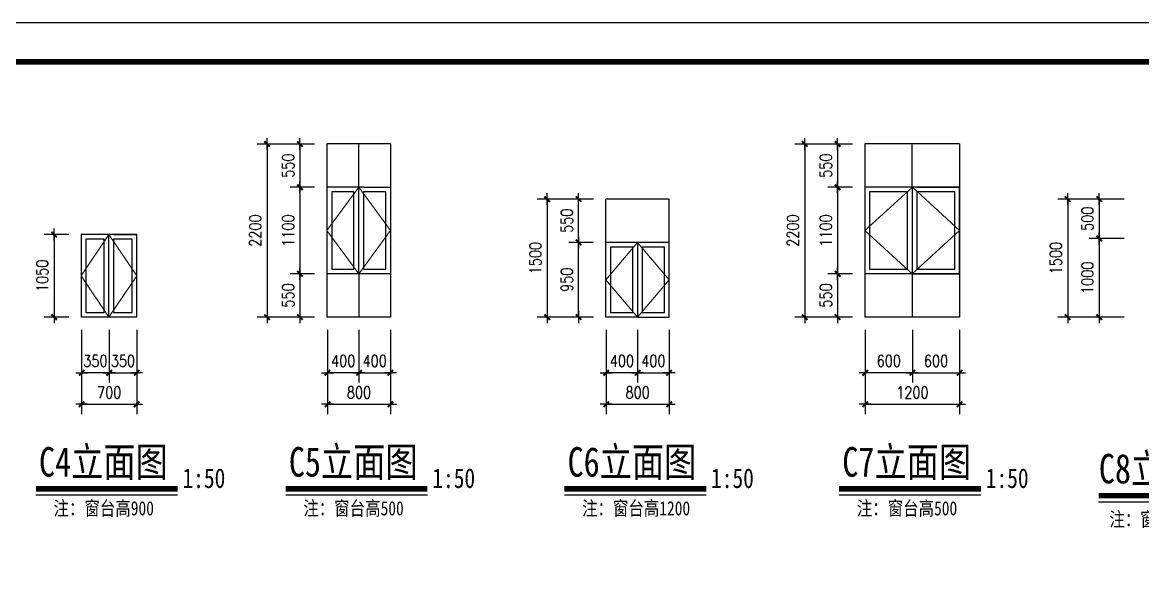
# Model space of a CAD drawing. Extents: x 12400 to 217743, y 90685 to 209848.
# Drawn here: x 186236 to 200470, y 125463 to 132670 of the extents above; entities that cross this region are included whole.
import ezdxf

# ---------------------------------------------------------------- set-up
doc = ezdxf.new("R2010")
doc.units = 0
doc.header["$LTSCALE"] = 200
doc.layers.get('0').update_dxf_attribs({"linetype": 'CONTINUOUS'})
doc.layers.get('DEFPOINTS').update_dxf_attribs({"linetype": 'CONTINUOUS'})
doc.layers.add('LAYER1', color=3, linetype='CONTINUOUS', lineweight=18)
for name, color, linetype in [('PUB_DIM', 3, 'CONTINUOUS'), ('PUB_TITLE', 143, 'CONTINUOUS'), ('WINDOW', 2, 'CONTINUOUS')]:
    doc.layers.add(name, color=color, linetype=linetype)
doc.styles.add('-黑体', font='SIMHEI.TTF', dxfattribs={"width": 0.8})
doc.styles.add('DIM_FONT', font='SIMPLEX', dxfattribs={"width": 0.8})
doc.dimstyles.new('DIMN50', dxfattribs={"dimscale": 0.5, "dimtxt": 300, "dimasz": 1, "dimexe": 250, "dimexo": 300, "dimgap": 150, "dimtad": 1, "dimdec": 0, "dimzin": 0, "dimdsep": 46, "dimtxsty": 'DIM_FONT', "dimblk": '_DIMX', "dimblk1": 'DOTSMALL', "dimblk2": 'DOTSMALL', "dimcen": 2.5, "dimclrt": 7, "dimadec": 0, "dimazin": 0, "dimtfac": 1, "dimtdec": 0, "dimtix": 1, "dimtmove": 2, "dimatfit": 3, "dimldrblk": '_DIMX', "dimfxl": 0, "dimtolj": 1, "dimtzin": 0, "dimarcsym": 0})

# ---------------------------------------------------------------- blocks, each defined once
blk = doc.blocks.new('_DIMX')
blk.add_line((-150, 0), (150, 0))
at = {"const_width": 50}
blk.add_lwpolyline([(-70, -70), (70, 70)], dxfattribs=at)
blk = doc.blocks.new('*D2458')
at = {"layer": 'DEFPOINTS', "color": 0, "linetype": 'Continuous'}
for p in [(187339, 128914), (187689, 128914), (187689, 128218)]:
    blk.add_point(p, dxfattribs=at)
at = {"layer": 'PUB_DIM', "color": 0, "linetype": 'Continuous', "lineweight": -2}
for p, q in [((187339, 128764), (187339, 128093)), ((187689, 128764), (187689, 128093)), ((187339, 128218), (187338, 128218)), ((187339, 128218), (187689, 128218)), ((187690, 128218), (187690, 128218))]:
    blk.add_line(p, q, dxfattribs=at)
at = {"layer": 'PUB_DIM', "color": 0, "linetype": 'Continuous', "lineweight": -2, "xscale": 0.5, "yscale": 0.5, "zscale": 0.5}
blk.add_blockref('_DIMX', (187339, 128218), dxfattribs=at)
at = {"layer": 'PUB_DIM', "color": 0, "linetype": 'Continuous', "lineweight": -2, "xscale": 0.5, "yscale": 0.5, "zscale": 0.5, "rotation": 180}
blk.add_blockref('_DIMX', (187689, 128218), dxfattribs=at)
at = {"layer": 'PUB_DIM', "color": 7, "linetype": 'Continuous', "insert": (187514, 128368), "char_height": 150, "attachment_point": 5, "style": 'DIM_FONT'}
blk.add_mtext('\\A1;350', dxfattribs=at)
blk = doc.blocks.new('_DOTSMALL')
at = {"color": 0, "linetype": 'ByBlock', "const_width": 0.5}
blk.add_lwpolyline([(-0.0625, 0, 1), (0.0625, 0, 1)], format="xyb", close=True, dxfattribs=at)
blk = doc.blocks.new('*D2459')
at = {"layer": 'DEFPOINTS', "color": 0, "linetype": 'Continuous'}
for p in [(186989, 128666), (187689, 128243), (187689, 127818)]:
    blk.add_point(p, dxfattribs=at)
at = {"layer": 'PUB_DIM', "color": 0, "linetype": 'Continuous', "lineweight": -2}
for p, q in [((186989, 128516), (186989, 127693)), ((187689, 128093), (187689, 127693)), ((186990, 127818), (187689, 127818))]:
    blk.add_line(p, q, dxfattribs=at)
at = {"layer": 'PUB_DIM', "color": 0, "linetype": 'Continuous', "lineweight": -2, "xscale": 0.5, "yscale": 0.5, "zscale": 0.5, "rotation": 180}
blk.add_blockref('_DIMX', (186989, 127818), dxfattribs=at)
at = {"layer": 'PUB_DIM', "color": 0, "linetype": 'Continuous', "lineweight": -2, "xscale": 0.5, "yscale": 0.5, "zscale": 0.5}
blk.add_blockref('_DIMX', (187689, 127818), dxfattribs=at)
at = {"layer": 'PUB_DIM', "color": 7, "linetype": 'Continuous', "insert": (187339, 127968), "char_height": 150, "attachment_point": 5, "style": 'DIM_FONT'}
blk.add_mtext('\\A1;700', dxfattribs=at)
blk = doc.blocks.new('*D2460')
at = {"layer": 'DEFPOINTS', "color": 0, "linetype": 'Continuous'}
for p in [(186989, 128914), (187339, 128914), (186989, 128218)]:
    blk.add_point(p, dxfattribs=at)
at = {"layer": 'PUB_DIM', "color": 0, "linetype": 'Continuous', "lineweight": -2}
for p, q in [((186989, 128764), (186989, 128093)), ((187339, 128764), (187339, 128093)), ((186989, 128218), (186988, 128218)), ((187339, 128218), (186989, 128218)), ((187340, 128218), (187340, 128218))]:
    blk.add_line(p, q, dxfattribs=at)
at = {"layer": 'PUB_DIM', "color": 0, "linetype": 'Continuous', "lineweight": -2, "xscale": 0.5, "yscale": 0.5, "zscale": 0.5}
blk.add_blockref('_DIMX', (186989, 128218), dxfattribs=at)
at = {"layer": 'PUB_DIM', "color": 0, "linetype": 'Continuous', "lineweight": -2, "xscale": 0.5, "yscale": 0.5, "zscale": 0.5, "rotation": 180}
blk.add_blockref('_DIMX', (187339, 128218), dxfattribs=at)
at = {"layer": 'PUB_DIM', "color": 7, "linetype": 'Continuous', "insert": (187164, 128368), "char_height": 150, "attachment_point": 5, "style": 'DIM_FONT'}
blk.add_mtext('\\A1;350', dxfattribs=at)
blk = doc.blocks.new('*D2461')
at = {"layer": 'DEFPOINTS', "color": 0, "linetype": 'Continuous'}
for p in [(186976, 129975), (186639, 128925), (186976, 128925)]:
    blk.add_point(p, dxfattribs=at)
at = {"layer": 'PUB_DIM', "color": 0, "linetype": 'Continuous', "lineweight": -2}
for p, q in [((186826, 129975), (186514, 129975)), ((186639, 129975), (186639, 128926)), ((186826, 128925), (186514, 128925))]:
    blk.add_line(p, q, dxfattribs=at)
at = {"layer": 'PUB_DIM', "color": 0, "linetype": 'Continuous', "lineweight": -2, "xscale": 0.5, "yscale": 0.5, "zscale": 0.5}
for p, rotation in [((186639, 129975), 90), ((186639, 128925), 270)]:
    blk.add_blockref('_DIMX', p, dxfattribs=dict(at, rotation=rotation))
at = {"layer": 'PUB_DIM', "color": 7, "linetype": 'Continuous', "insert": (186489, 129450), "char_height": 150, "attachment_point": 5, "rotation": 90, "style": 'DIM_FONT'}
blk.add_mtext('\\A1;1050', dxfattribs=at)
blk = doc.blocks.new('*D2462')
at = {"layer": 'DEFPOINTS', "color": 0, "linetype": 'Continuous'}
for p in [(190100, 130575), (189763, 129475), (190100, 129475)]:
    blk.add_point(p, dxfattribs=at)
at = {"layer": 'PUB_DIM', "color": 0, "linetype": 'Continuous', "lineweight": -2}
for p, q in [((189950, 130575), (189638, 130575)), ((189763, 130575), (189763, 129476)), ((189950, 129475), (189638, 129475))]:
    blk.add_line(p, q, dxfattribs=at)
at = {"layer": 'PUB_DIM', "color": 0, "linetype": 'Continuous', "lineweight": -2, "xscale": 0.5, "yscale": 0.5, "zscale": 0.5}
for p, rotation in [((189763, 130575), 90), ((189763, 129475), 270)]:
    blk.add_blockref('_DIMX', p, dxfattribs=dict(at, rotation=rotation))
at = {"layer": 'PUB_DIM', "color": 7, "linetype": 'Continuous', "insert": (189613, 130025), "char_height": 150, "attachment_point": 5, "rotation": 90, "style": 'DIM_FONT'}
blk.add_mtext('\\A1;1100', dxfattribs=at)
blk = doc.blocks.new('*D2463')
at = {"layer": 'DEFPOINTS', "color": 0, "linetype": 'Continuous'}
for p in [(190036, 131125), (189345, 128925), (190036, 128925)]:
    blk.add_point(p, dxfattribs=at)
at = {"layer": 'PUB_DIM', "color": 0, "linetype": 'Continuous', "lineweight": -2}
for p, q in [((189886, 131125), (189220, 131125)), ((189345, 131125), (189345, 128926)), ((189886, 128925), (189220, 128925))]:
    blk.add_line(p, q, dxfattribs=at)
at = {"layer": 'PUB_DIM', "color": 0, "linetype": 'Continuous', "lineweight": -2, "xscale": 0.5, "yscale": 0.5, "zscale": 0.5}
for p, rotation in [((189345, 131125), 90), ((189345, 128925), 270)]:
    blk.add_blockref('_DIMX', p, dxfattribs=dict(at, rotation=rotation))
at = {"layer": 'PUB_DIM', "color": 7, "linetype": 'Continuous', "insert": (189195, 130025), "char_height": 150, "attachment_point": 5, "rotation": 90, "style": 'DIM_FONT'}
blk.add_mtext('\\A1;2200', dxfattribs=at)
blk = doc.blocks.new('*D2464')
at = {"layer": 'DEFPOINTS', "color": 0, "linetype": 'Continuous'}
for p in [(190100, 129475), (189763, 128925), (190100, 128925)]:
    blk.add_point(p, dxfattribs=at)
at = {"layer": 'PUB_DIM', "color": 0, "linetype": 'Continuous', "lineweight": -2}
for p, q in [((189950, 129475), (189638, 129475)), ((189763, 129475), (189763, 128926)), ((189950, 128925), (189638, 128925))]:
    blk.add_line(p, q, dxfattribs=at)
at = {"layer": 'PUB_DIM', "color": 0, "linetype": 'Continuous', "lineweight": -2, "xscale": 0.5, "yscale": 0.5, "zscale": 0.5}
for p, rotation in [((189763, 129475), 90), ((189763, 128925), 270)]:
    blk.add_blockref('_DIMX', p, dxfattribs=dict(at, rotation=rotation))
at = {"layer": 'PUB_DIM', "color": 7, "linetype": 'Continuous', "insert": (189613, 129200), "char_height": 150, "attachment_point": 5, "rotation": 90, "style": 'DIM_FONT'}
blk.add_mtext('\\A1;550', dxfattribs=at)
blk = doc.blocks.new('*D2465')
at = {"layer": 'DEFPOINTS', "color": 0, "linetype": 'Continuous'}
for p in [(190113, 128914), (190513, 128914), (190113, 128218)]:
    blk.add_point(p, dxfattribs=at)
at = {"layer": 'PUB_DIM', "color": 0, "linetype": 'Continuous', "lineweight": -2}
for p, q in [((190113, 128764), (190113, 128093)), ((190513, 128764), (190513, 128093)), ((190112, 128218), (190112, 128218)), ((190513, 128218), (190113, 128218)), ((190513, 128218), (190514, 128218))]:
    blk.add_line(p, q, dxfattribs=at)
at = {"layer": 'PUB_DIM', "color": 0, "linetype": 'Continuous', "lineweight": -2, "xscale": 0.5, "yscale": 0.5, "zscale": 0.5}
blk.add_blockref('_DIMX', (190113, 128218), dxfattribs=at)
at = {"layer": 'PUB_DIM', "color": 0, "linetype": 'Continuous', "lineweight": -2, "xscale": 0.5, "yscale": 0.5, "zscale": 0.5, "rotation": 180}
blk.add_blockref('_DIMX', (190513, 128218), dxfattribs=at)
at = {"layer": 'PUB_DIM', "color": 7, "linetype": 'Continuous', "insert": (190313, 128368), "char_height": 150, "attachment_point": 5, "style": 'DIM_FONT'}
blk.add_mtext('\\A1;400', dxfattribs=at)
blk = doc.blocks.new('*D2466')
at = {"layer": 'DEFPOINTS', "color": 0, "linetype": 'Continuous'}
for p in [(190113, 128666), (190913, 128243), (190913, 127818)]:
    blk.add_point(p, dxfattribs=at)
at = {"layer": 'PUB_DIM', "color": 0, "linetype": 'Continuous', "lineweight": -2}
for p, q in [((190113, 128516), (190113, 127693)), ((190913, 128093), (190913, 127693)), ((190113, 127818), (190912, 127818))]:
    blk.add_line(p, q, dxfattribs=at)
at = {"layer": 'PUB_DIM', "color": 0, "linetype": 'Continuous', "lineweight": -2, "xscale": 0.5, "yscale": 0.5, "zscale": 0.5, "rotation": 180}
blk.add_blockref('_DIMX', (190113, 127818), dxfattribs=at)
at = {"layer": 'PUB_DIM', "color": 0, "linetype": 'Continuous', "lineweight": -2, "xscale": 0.5, "yscale": 0.5, "zscale": 0.5}
blk.add_blockref('_DIMX', (190913, 127818), dxfattribs=at)
at = {"layer": 'PUB_DIM', "color": 7, "linetype": 'Continuous', "insert": (190513, 127968), "char_height": 150, "attachment_point": 5, "style": 'DIM_FONT'}
blk.add_mtext('\\A1;800', dxfattribs=at)
blk = doc.blocks.new('*D2467')
at = {"layer": 'DEFPOINTS', "color": 0, "linetype": 'Continuous'}
for p in [(190513, 128914), (190913, 128914), (190913, 128218)]:
    blk.add_point(p, dxfattribs=at)
at = {"layer": 'PUB_DIM', "color": 0, "linetype": 'Continuous', "lineweight": -2}
for p, q in [((190513, 128764), (190513, 128093)), ((190913, 128764), (190913, 128093)), ((190512, 128218), (190512, 128218)), ((190513, 128218), (190913, 128218)), ((190913, 128218), (190914, 128218))]:
    blk.add_line(p, q, dxfattribs=at)
at = {"layer": 'PUB_DIM', "color": 0, "linetype": 'Continuous', "lineweight": -2, "xscale": 0.5, "yscale": 0.5, "zscale": 0.5}
blk.add_blockref('_DIMX', (190513, 128218), dxfattribs=at)
at = {"layer": 'PUB_DIM', "color": 0, "linetype": 'Continuous', "lineweight": -2, "xscale": 0.5, "yscale": 0.5, "zscale": 0.5, "rotation": 180}
blk.add_blockref('_DIMX', (190913, 128218), dxfattribs=at)
at = {"layer": 'PUB_DIM', "color": 7, "linetype": 'Continuous', "insert": (190713, 128368), "char_height": 150, "attachment_point": 5, "style": 'DIM_FONT'}
blk.add_mtext('\\A1;400', dxfattribs=at)
blk = doc.blocks.new('*D2468')
at = {"layer": 'DEFPOINTS', "color": 0, "linetype": 'Continuous'}
for p in [(190100, 131125), (189763, 130575), (190100, 130575)]:
    blk.add_point(p, dxfattribs=at)
at = {"layer": 'PUB_DIM', "color": 0, "linetype": 'Continuous', "lineweight": -2}
for p, q in [((189950, 131125), (189638, 131125)), ((189763, 131125), (189763, 130576)), ((189950, 130575), (189638, 130575))]:
    blk.add_line(p, q, dxfattribs=at)
at = {"layer": 'PUB_DIM', "color": 0, "linetype": 'Continuous', "lineweight": -2, "xscale": 0.5, "yscale": 0.5, "zscale": 0.5}
for p, rotation in [((189763, 131125), 90), ((189763, 130575), 270)]:
    blk.add_blockref('_DIMX', p, dxfattribs=dict(at, rotation=rotation))
at = {"layer": 'PUB_DIM', "color": 7, "linetype": 'Continuous', "insert": (189613, 130850), "char_height": 150, "attachment_point": 5, "rotation": 90, "style": 'DIM_FONT'}
blk.add_mtext('\\A1;550', dxfattribs=at)
blk = doc.blocks.new('*D2469')
at = {"layer": 'DEFPOINTS', "color": 0, "linetype": 'Continuous'}
for p in [(193595, 130425), (192904, 128925), (193595, 128925)]:
    blk.add_point(p, dxfattribs=at)
at = {"layer": 'PUB_DIM', "color": 0, "linetype": 'Continuous', "lineweight": -2}
for p, q in [((193445, 130425), (192779, 130425)), ((192904, 130425), (192904, 128926)), ((193445, 128925), (192779, 128925))]:
    blk.add_line(p, q, dxfattribs=at)
at = {"layer": 'PUB_DIM', "color": 0, "linetype": 'Continuous', "lineweight": -2, "xscale": 0.5, "yscale": 0.5, "zscale": 0.5}
for p, rotation in [((192904, 130425), 90), ((192904, 128925), 270)]:
    blk.add_blockref('_DIMX', p, dxfattribs=dict(at, rotation=rotation))
at = {"layer": 'PUB_DIM', "color": 7, "linetype": 'Continuous', "insert": (192754, 129675), "char_height": 150, "attachment_point": 5, "rotation": 90, "style": 'DIM_FONT'}
blk.add_mtext('\\A1;1500', dxfattribs=at)
blk = doc.blocks.new('*D2470')
at = {"layer": 'DEFPOINTS', "color": 0, "linetype": 'Continuous'}
for p in [(193654, 128914), (194054, 128914), (193654, 128218)]:
    blk.add_point(p, dxfattribs=at)
at = {"layer": 'PUB_DIM', "color": 0, "linetype": 'Continuous', "lineweight": -2}
for p, q in [((193654, 128764), (193654, 128093)), ((194054, 128764), (194054, 128093)), ((193654, 128218), (193653, 128218)), ((194054, 128218), (193654, 128218)), ((194055, 128218), (194055, 128218))]:
    blk.add_line(p, q, dxfattribs=at)
at = {"layer": 'PUB_DIM', "color": 0, "linetype": 'Continuous', "lineweight": -2, "xscale": 0.5, "yscale": 0.5, "zscale": 0.5}
blk.add_blockref('_DIMX', (193654, 128218), dxfattribs=at)
at = {"layer": 'PUB_DIM', "color": 0, "linetype": 'Continuous', "lineweight": -2, "xscale": 0.5, "yscale": 0.5, "zscale": 0.5, "rotation": 180}
blk.add_blockref('_DIMX', (194054, 128218), dxfattribs=at)
at = {"layer": 'PUB_DIM', "color": 7, "linetype": 'Continuous', "insert": (193854, 128368), "char_height": 150, "attachment_point": 5, "style": 'DIM_FONT'}
blk.add_mtext('\\A1;400', dxfattribs=at)
blk = doc.blocks.new('*D2471')
at = {"layer": 'DEFPOINTS', "color": 0, "linetype": 'Continuous'}
for p in [(193654, 128666), (194454, 128243), (194454, 127818)]:
    blk.add_point(p, dxfattribs=at)
at = {"layer": 'PUB_DIM', "color": 0, "linetype": 'Continuous', "lineweight": -2}
for p, q in [((193654, 128516), (193654, 127693)), ((194454, 128093), (194454, 127693)), ((193655, 127818), (194454, 127818))]:
    blk.add_line(p, q, dxfattribs=at)
at = {"layer": 'PUB_DIM', "color": 0, "linetype": 'Continuous', "lineweight": -2, "xscale": 0.5, "yscale": 0.5, "zscale": 0.5, "rotation": 180}
blk.add_blockref('_DIMX', (193654, 127818), dxfattribs=at)
at = {"layer": 'PUB_DIM', "color": 0, "linetype": 'Continuous', "lineweight": -2, "xscale": 0.5, "yscale": 0.5, "zscale": 0.5}
blk.add_blockref('_DIMX', (194454, 127818), dxfattribs=at)
at = {"layer": 'PUB_DIM', "color": 7, "linetype": 'Continuous', "insert": (194054, 127968), "char_height": 150, "attachment_point": 5, "style": 'DIM_FONT'}
blk.add_mtext('\\A1;800', dxfattribs=at)
blk = doc.blocks.new('*D2472')
at = {"layer": 'DEFPOINTS', "color": 0, "linetype": 'Continuous'}
for p in [(194054, 128914), (194454, 128914), (194454, 128218)]:
    blk.add_point(p, dxfattribs=at)
at = {"layer": 'PUB_DIM', "color": 0, "linetype": 'Continuous', "lineweight": -2}
for p, q in [((194054, 128764), (194054, 128093)), ((194454, 128764), (194454, 128093)), ((194054, 128218), (194053, 128218)), ((194054, 128218), (194454, 128218)), ((194455, 128218), (194455, 128218))]:
    blk.add_line(p, q, dxfattribs=at)
at = {"layer": 'PUB_DIM', "color": 0, "linetype": 'Continuous', "lineweight": -2, "xscale": 0.5, "yscale": 0.5, "zscale": 0.5}
blk.add_blockref('_DIMX', (194054, 128218), dxfattribs=at)
at = {"layer": 'PUB_DIM', "color": 0, "linetype": 'Continuous', "lineweight": -2, "xscale": 0.5, "yscale": 0.5, "zscale": 0.5, "rotation": 180}
blk.add_blockref('_DIMX', (194454, 128218), dxfattribs=at)
at = {"layer": 'PUB_DIM', "color": 7, "linetype": 'Continuous', "insert": (194254, 128368), "char_height": 150, "attachment_point": 5, "style": 'DIM_FONT'}
blk.add_mtext('\\A1;400', dxfattribs=at)
blk = doc.blocks.new('*D2473')
at = {"layer": 'DEFPOINTS', "color": 0, "linetype": 'Continuous'}
for p in [(193304, 129875), (193642, 129875), (193642, 128925)]:
    blk.add_point(p, dxfattribs=at)
at = {"layer": 'PUB_DIM', "color": 0, "linetype": 'Continuous', "lineweight": -2}
for p, q in [((193492, 129875), (193179, 129875)), ((193304, 128926), (193304, 129875)), ((193492, 128925), (193179, 128925))]:
    blk.add_line(p, q, dxfattribs=at)
at = {"layer": 'PUB_DIM', "color": 0, "linetype": 'Continuous', "lineweight": -2, "xscale": 0.5, "yscale": 0.5, "zscale": 0.5}
for p, rotation in [((193304, 129875), 90), ((193304, 128925), 270)]:
    blk.add_blockref('_DIMX', p, dxfattribs=dict(at, rotation=rotation))
at = {"layer": 'PUB_DIM', "color": 7, "linetype": 'Continuous', "insert": (193154, 129400), "char_height": 150, "attachment_point": 5, "rotation": 90, "style": 'DIM_FONT'}
blk.add_mtext('\\A1;950', dxfattribs=at)
blk = doc.blocks.new('*D2474')
at = {"layer": 'DEFPOINTS', "color": 0, "linetype": 'Continuous'}
for p in [(193304, 130425), (193642, 130425), (193642, 129875)]:
    blk.add_point(p, dxfattribs=at)
at = {"layer": 'PUB_DIM', "color": 0, "linetype": 'Continuous', "lineweight": -2}
for p, q in [((193492, 130425), (193179, 130425)), ((193304, 129876), (193304, 130425)), ((193492, 129875), (193179, 129875))]:
    blk.add_line(p, q, dxfattribs=at)
at = {"layer": 'PUB_DIM', "color": 0, "linetype": 'Continuous', "lineweight": -2, "xscale": 0.5, "yscale": 0.5, "zscale": 0.5}
for p, rotation in [((193304, 130425), 90), ((193304, 129875), 270)]:
    blk.add_blockref('_DIMX', p, dxfattribs=dict(at, rotation=rotation))
at = {"layer": 'PUB_DIM', "color": 7, "linetype": 'Continuous', "insert": (193154, 130150), "char_height": 150, "attachment_point": 5, "rotation": 90, "style": 'DIM_FONT'}
blk.add_mtext('\\A1;550', dxfattribs=at)
blk = doc.blocks.new('*D2475')
at = {"layer": 'DEFPOINTS', "color": 0, "linetype": 'Continuous'}
for p in [(196868, 131125), (196177, 128925), (196868, 128925)]:
    blk.add_point(p, dxfattribs=at)
at = {"layer": 'PUB_DIM', "color": 0, "linetype": 'Continuous', "lineweight": -2}
for p, q in [((196718, 131125), (196052, 131125)), ((196177, 131125), (196177, 128926)), ((196718, 128925), (196052, 128925))]:
    blk.add_line(p, q, dxfattribs=at)
at = {"layer": 'PUB_DIM', "color": 0, "linetype": 'Continuous', "lineweight": -2, "xscale": 0.5, "yscale": 0.5, "zscale": 0.5}
for p, rotation in [((196177, 131125), 90), ((196177, 128925), 270)]:
    blk.add_blockref('_DIMX', p, dxfattribs=dict(at, rotation=rotation))
at = {"layer": 'PUB_DIM', "color": 7, "linetype": 'Continuous', "insert": (196027, 130025), "char_height": 150, "attachment_point": 5, "rotation": 90, "style": 'DIM_FONT'}
blk.add_mtext('\\A1;2200', dxfattribs=at)
blk = doc.blocks.new('*D2476')
at = {"layer": 'DEFPOINTS', "color": 0, "linetype": 'Continuous'}
for p in [(196932, 130575), (196595, 129475), (196932, 129475)]:
    blk.add_point(p, dxfattribs=at)
at = {"layer": 'PUB_DIM', "color": 0, "linetype": 'Continuous', "lineweight": -2}
for p, q in [((196782, 130575), (196470, 130575)), ((196595, 130575), (196595, 129476)), ((196782, 129475), (196470, 129475))]:
    blk.add_line(p, q, dxfattribs=at)
at = {"layer": 'PUB_DIM', "color": 0, "linetype": 'Continuous', "lineweight": -2, "xscale": 0.5, "yscale": 0.5, "zscale": 0.5}
for p, rotation in [((196595, 130575), 90), ((196595, 129475), 270)]:
    blk.add_blockref('_DIMX', p, dxfattribs=dict(at, rotation=rotation))
at = {"layer": 'PUB_DIM', "color": 7, "linetype": 'Continuous', "insert": (196445, 130025), "char_height": 150, "attachment_point": 5, "rotation": 90, "style": 'DIM_FONT'}
blk.add_mtext('\\A1;1100', dxfattribs=at)
blk = doc.blocks.new('*D2477')
at = {"layer": 'DEFPOINTS', "color": 0, "linetype": 'Continuous'}
for p in [(197545, 128914), (198145, 128914), (198145, 128218)]:
    blk.add_point(p, dxfattribs=at)
at = {"layer": 'PUB_DIM', "color": 0, "linetype": 'Continuous', "lineweight": -2}
for p, q in [((197545, 128764), (197545, 128093)), ((198145, 128764), (198145, 128093)), ((197546, 128218), (198145, 128218))]:
    blk.add_line(p, q, dxfattribs=at)
at = {"layer": 'PUB_DIM', "color": 0, "linetype": 'Continuous', "lineweight": -2, "xscale": 0.5, "yscale": 0.5, "zscale": 0.5, "rotation": 180}
blk.add_blockref('_DIMX', (197545, 128218), dxfattribs=at)
at = {"layer": 'PUB_DIM', "color": 0, "linetype": 'Continuous', "lineweight": -2, "xscale": 0.5, "yscale": 0.5, "zscale": 0.5}
blk.add_blockref('_DIMX', (198145, 128218), dxfattribs=at)
at = {"layer": 'PUB_DIM', "color": 7, "linetype": 'Continuous', "insert": (197845, 128368), "char_height": 150, "attachment_point": 5, "style": 'DIM_FONT'}
blk.add_mtext('\\A1;600', dxfattribs=at)
blk = doc.blocks.new('*D2478')
at = {"layer": 'DEFPOINTS', "color": 0, "linetype": 'Continuous'}
for p in [(196945, 128914), (197545, 128914), (196945, 128218)]:
    blk.add_point(p, dxfattribs=at)
at = {"layer": 'PUB_DIM', "color": 0, "linetype": 'Continuous', "lineweight": -2}
for p, q in [((196945, 128764), (196945, 128093)), ((197545, 128764), (197545, 128093)), ((197545, 128218), (196946, 128218))]:
    blk.add_line(p, q, dxfattribs=at)
at = {"layer": 'PUB_DIM', "color": 0, "linetype": 'Continuous', "lineweight": -2, "xscale": 0.5, "yscale": 0.5, "zscale": 0.5, "rotation": 180}
blk.add_blockref('_DIMX', (196945, 128218), dxfattribs=at)
at = {"layer": 'PUB_DIM', "color": 0, "linetype": 'Continuous', "lineweight": -2, "xscale": 0.5, "yscale": 0.5, "zscale": 0.5}
blk.add_blockref('_DIMX', (197545, 128218), dxfattribs=at)
at = {"layer": 'PUB_DIM', "color": 7, "linetype": 'Continuous', "insert": (197245, 128368), "char_height": 150, "attachment_point": 5, "style": 'DIM_FONT'}
blk.add_mtext('\\A1;600', dxfattribs=at)
blk = doc.blocks.new('*D2479')
at = {"layer": 'DEFPOINTS', "color": 0, "linetype": 'Continuous'}
for p in [(196945, 128666), (198145, 128243), (198145, 127818)]:
    blk.add_point(p, dxfattribs=at)
at = {"layer": 'PUB_DIM', "color": 0, "linetype": 'Continuous', "lineweight": -2}
for p, q in [((196945, 128516), (196945, 127693)), ((198145, 128093), (198145, 127693)), ((196946, 127818), (198145, 127818))]:
    blk.add_line(p, q, dxfattribs=at)
at = {"layer": 'PUB_DIM', "color": 0, "linetype": 'Continuous', "lineweight": -2, "xscale": 0.5, "yscale": 0.5, "zscale": 0.5, "rotation": 180}
blk.add_blockref('_DIMX', (196945, 127818), dxfattribs=at)
at = {"layer": 'PUB_DIM', "color": 0, "linetype": 'Continuous', "lineweight": -2, "xscale": 0.5, "yscale": 0.5, "zscale": 0.5}
blk.add_blockref('_DIMX', (198145, 127818), dxfattribs=at)
at = {"layer": 'PUB_DIM', "color": 7, "linetype": 'Continuous', "insert": (197545, 127968), "char_height": 150, "attachment_point": 5, "style": 'DIM_FONT'}
blk.add_mtext('\\A1;1200', dxfattribs=at)
blk = doc.blocks.new('*D2480')
at = {"layer": 'DEFPOINTS', "color": 0, "linetype": 'Continuous'}
for p in [(196932, 129475), (196595, 128925), (196932, 128925)]:
    blk.add_point(p, dxfattribs=at)
at = {"layer": 'PUB_DIM', "color": 0, "linetype": 'Continuous', "lineweight": -2}
for p, q in [((196782, 129475), (196470, 129475)), ((196595, 129475), (196595, 128926)), ((196782, 128925), (196470, 128925))]:
    blk.add_line(p, q, dxfattribs=at)
at = {"layer": 'PUB_DIM', "color": 0, "linetype": 'Continuous', "lineweight": -2, "xscale": 0.5, "yscale": 0.5, "zscale": 0.5}
for p, rotation in [((196595, 129475), 90), ((196595, 128925), 270)]:
    blk.add_blockref('_DIMX', p, dxfattribs=dict(at, rotation=rotation))
at = {"layer": 'PUB_DIM', "color": 7, "linetype": 'Continuous', "insert": (196445, 129200), "char_height": 150, "attachment_point": 5, "rotation": 90, "style": 'DIM_FONT'}
blk.add_mtext('\\A1;550', dxfattribs=at)
blk = doc.blocks.new('*D2481')
at = {"layer": 'DEFPOINTS', "color": 0, "linetype": 'Continuous'}
for p in [(196932, 131125), (196595, 130575), (196932, 130575)]:
    blk.add_point(p, dxfattribs=at)
at = {"layer": 'PUB_DIM', "color": 0, "linetype": 'Continuous', "lineweight": -2}
for p, q in [((196782, 131125), (196470, 131125)), ((196595, 131125), (196595, 130576)), ((196782, 130575), (196470, 130575))]:
    blk.add_line(p, q, dxfattribs=at)
at = {"layer": 'PUB_DIM', "color": 0, "linetype": 'Continuous', "lineweight": -2, "xscale": 0.5, "yscale": 0.5, "zscale": 0.5}
for p, rotation in [((196595, 131125), 90), ((196595, 130575), 270)]:
    blk.add_blockref('_DIMX', p, dxfattribs=dict(at, rotation=rotation))
at = {"layer": 'PUB_DIM', "color": 7, "linetype": 'Continuous', "insert": (196445, 130850), "char_height": 150, "attachment_point": 5, "rotation": 90, "style": 'DIM_FONT'}
blk.add_mtext('\\A1;550', dxfattribs=at)
blk = doc.blocks.new('*D2484')
at = {"layer": 'DEFPOINTS', "color": 0, "linetype": 'Continuous'}
for p in [(200384, 129925), (199918, 128925), (200384, 128925)]:
    blk.add_point(p, dxfattribs=at)
at = {"layer": 'PUB_DIM', "color": 0, "linetype": 'Continuous', "lineweight": -2}
for p, q in [((200234, 129925), (199793, 129925)), ((199918, 129925), (199918, 128926)), ((200234, 128925), (199793, 128925))]:
    blk.add_line(p, q, dxfattribs=at)
at = {"layer": 'PUB_DIM', "color": 0, "linetype": 'Continuous', "lineweight": -2, "xscale": 0.5, "yscale": 0.5, "zscale": 0.5}
for p, rotation in [((199918, 129925), 90), ((199918, 128925), 270)]:
    blk.add_blockref('_DIMX', p, dxfattribs=dict(at, rotation=rotation))
at = {"layer": 'PUB_DIM', "color": 7, "linetype": 'Continuous', "insert": (199768, 129425), "char_height": 150, "attachment_point": 5, "rotation": 90, "style": 'DIM_FONT'}
blk.add_mtext('\\A1;1000', dxfattribs=at)
blk = doc.blocks.new('*D2485')
at = {"layer": 'DEFPOINTS', "color": 0, "linetype": 'Continuous'}
for p in [(200384, 130425), (199918, 129925), (200384, 129925)]:
    blk.add_point(p, dxfattribs=at)
at = {"layer": 'PUB_DIM', "color": 0, "linetype": 'Continuous', "lineweight": -2}
for p, q in [((200234, 130425), (199793, 130425)), ((199918, 130425), (199918, 129926)), ((200234, 129925), (199793, 129925))]:
    blk.add_line(p, q, dxfattribs=at)
at = {"layer": 'PUB_DIM', "color": 0, "linetype": 'Continuous', "lineweight": -2, "xscale": 0.5, "yscale": 0.5, "zscale": 0.5}
for p, rotation in [((199918, 130425), 90), ((199918, 129925), 270)]:
    blk.add_blockref('_DIMX', p, dxfattribs=dict(at, rotation=rotation))
at = {"layer": 'PUB_DIM', "color": 7, "linetype": 'Continuous', "insert": (199768, 130175), "char_height": 150, "attachment_point": 5, "rotation": 90, "style": 'DIM_FONT'}
blk.add_mtext('\\A1;500', dxfattribs=at)
blk = doc.blocks.new('*D2486')
at = {"layer": 'DEFPOINTS', "color": 0, "linetype": 'Continuous'}
for p in [(199984, 130425), (199518, 128925), (199984, 128925)]:
    blk.add_point(p, dxfattribs=at)
at = {"layer": 'PUB_DIM', "color": 0, "linetype": 'Continuous', "lineweight": -2}
for p, q in [((199834, 130425), (199393, 130425)), ((199518, 130425), (199518, 128926)), ((199834, 128925), (199393, 128925))]:
    blk.add_line(p, q, dxfattribs=at)
at = {"layer": 'PUB_DIM', "color": 0, "linetype": 'Continuous', "lineweight": -2, "xscale": 0.5, "yscale": 0.5, "zscale": 0.5}
for p, rotation in [((199518, 130425), 90), ((199518, 128925), 270)]:
    blk.add_blockref('_DIMX', p, dxfattribs=dict(at, rotation=rotation))
at = {"layer": 'PUB_DIM', "color": 7, "linetype": 'Continuous', "insert": (199368, 129675), "char_height": 150, "attachment_point": 5, "rotation": 90, "style": 'DIM_FONT'}
blk.add_mtext('\\A1;1500', dxfattribs=at)

msp = doc.modelspace()

# ---------------------------------------------------------------- linework, layer by layer
for p, q in [((190509.736, 130575.375), (190509.736, 131125.375)), ((197541.995, 130575.375), (197541.995, 131125.375)), ((190509.736, 129475.375), (190509.736, 128925.375)), ((197541.995, 129475.375), (197541.995, 128925.375)), ((186407.33, 126665.791), (188209.041, 126665.791)), ((189581.801, 126665.791), (191383.512, 126665.791)), ((193123.242, 126665.791), (194924.953, 126665.791)), ((196614.06, 126665.791), (198415.77, 126665.791)), ((199911.322, 126579.972), (201667.448, 126579.972))]:
    msp.add_line(p, q)
at = {"const_width": 69.444}
for points in [[(186407.33, 126743.029), (188209.041, 126743.029)], [(189581.801, 126743.029), (191383.512, 126743.029)], [(193123.242, 126743.029), (194924.953, 126743.029)], [(196614.06, 126743.029), (198415.77, 126743.029)], [(199911.322, 126657.21), (201667.448, 126657.21)]]:
    msp.add_lwpolyline(points, dxfattribs=at)
at = {"layer": 'LAYER1', "color": 8, "ltscale": 0.6}
for points in [[(190509.736, 130575.375), (190106.51, 130025.375), (190509.736, 129475.375)], [(190509.736, 130575.375), (190912.963, 130025.375), (190509.736, 129475.375)], [(197545.221, 130575.375), (196938.768, 130025.375), (197541.995, 129475.375)], [(197545.221, 130575.375), (198145.221, 130025.375), (197541.995, 129475.375)], [(187335.909, 129975.375), (186982.683, 129450.375), (187335.909, 128925.375)], [(187335.909, 129975.375), (187689.136, 129450.375), (187335.909, 128925.375)], [(194051.177, 129875.375), (193647.95, 129400.542), (194051.177, 128925.375)], [(194051.177, 129875.375), (194454.404, 129400.542), (194051.177, 128925.375)]]:
    msp.add_lwpolyline(points, dxfattribs=at)
at = {"layer": 'PUB_TITLE'}
msp.add_lwpolyline([(217689.69, 102970.244), (175639.69, 102970.244), (175639.69, 132670.244), (217689.69, 132670.244)], close=True, dxfattribs=at)
at = {"layer": 'PUB_TITLE', "const_width": 70}
msp.add_lwpolyline([(176889.69, 103470.244), (176889.69, 132170.244), (217189.69, 132170.244), (217189.69, 103470.244)], close=True, dxfattribs=at)
at = {"layer": 'WINDOW', "color": 4}
for p, q in [((190106.51, 131125.375), (190106.51, 128925.375)), ((190912.963, 131125.375), (190106.51, 131125.375)), ((190912.963, 131125.375), (190912.963, 128925.375)), ((196938.768, 131125.375), (196938.768, 128925.375)), ((198145.221, 131125.375), (196938.768, 131125.375)), ((198145.221, 131125.375), (198145.221, 128925.375)), ((190572.963, 130575.375), (190106.51, 130575.375)), ((190572.963, 130575.375), (190912.963, 130575.375)), ((197545.221, 130575.375), (196938.768, 130575.375)), ((197605.221, 130575.375), (198145.221, 130575.375)), ((193647.95, 128925.375), (193647.95, 130425.375)), ((194454.404, 130425.375), (193647.95, 130425.375)), ((194454.404, 128925.375), (194454.404, 130425.375)), ((194454.404, 129275.375), (194454.404, 130425.375)), ((187689.136, 129975.375), (186982.683, 129975.375)), ((186982.683, 129975.375), (186982.683, 128925.375)), ((187399.136, 129975.375), (187689.136, 129975.375)), ((187689.136, 128925.375), (187689.136, 129975.375)), ((190912.963, 130075.375), (190912.963, 128925.375)), ((198145.221, 130075.375), (198145.221, 128925.375)), ((194454.404, 129875.375), (193647.95, 129875.375)), ((190912.963, 129475.375), (190106.51, 129475.375)), ((198145.221, 129475.375), (196938.768, 129475.375)), ((187689.136, 128925.375), (186982.683, 128925.375)), ((190912.963, 128925.375), (190106.51, 128925.375)), ((194054.404, 128925.375), (193647.95, 128925.375)), ((194054.404, 128925.375), (194454.404, 128925.375)), ((198145.221, 128925.375), (196938.768, 128925.375))]:
    msp.add_line(p, q, dxfattribs=at)
at = {"layer": 'WINDOW'}
for p, q in [((190509.736, 129475.375), (190509.736, 130575.375)), ((187335.909, 128925.375), (187335.909, 129975.375)), ((194051.177, 129875.375), (194051.177, 128925.375))]:
    msp.add_line(p, q, dxfattribs=at)
for points in [[(198145.221, 130575.375), (197541.995, 130575.375), (197541.995, 129475.375), (198145.221, 129475.375)], [(190449.736, 130515.375), (190166.51, 130515.375), (190166.51, 129535.375), (190449.736, 129535.375)], [(190852.963, 130515.375), (190569.736, 130515.375), (190569.736, 129535.375), (190852.963, 129535.375)], [(197481.995, 130515.375), (196998.768, 130515.375), (196998.768, 129535.375), (197481.995, 129535.375)], [(198085.221, 130515.375), (197601.995, 130515.375), (197601.995, 129535.375), (198085.221, 129535.375)], [(187275.909, 129915.375), (187042.683, 129915.375), (187042.683, 128985.375), (187275.909, 128985.375)], [(187629.136, 129915.375), (187395.909, 129915.375), (187395.909, 128985.375), (187629.136, 128985.375)], [(193707.95, 128985.375), (193991.177, 128985.375), (193991.177, 129815.709), (193707.95, 129815.709)], [(194111.177, 128985.375), (194394.404, 128985.375), (194394.404, 129815.709), (194111.177, 129815.709)]]:
    msp.add_lwpolyline(points, close=True, dxfattribs=at)

# ---------------------------------------------------------------- texts
at = {"style": '-黑体', "width": 0.8}
for s, height, p in [('C4立面图', 375, (186447.622, 126898.309)), ('C5立面图', 375, (189622.093, 126898.309)), ('C6立面图', 375, (193163.533, 126898.309)), ('C7立面图', 375, (196654.351, 126898.309)), ('C8立面图', 375, (199914.112, 126812.49)), ('1:50', 250, (188270.556, 126753.898)), ('1:50', 250, (191445.027, 126753.898)), ('1:50', 250, (194986.468, 126753.898)), ('1:50', 250, (198477.286, 126753.898)), ('注：窗台高900', 180, (186631.438, 126406.177)), ('注：窗台高500', 180, (189805.909, 126406.177)), ('注：窗台高1200', 180, (193347.35, 126406.177)), ('注：窗台高500', 180, (196838.167, 126406.177)), ('注：窗台高1200', 180, (200047.8, 126266.242))]:
    msp.add_text(s, height=height, dxfattribs=at).set_placement(p)

# ---------------------------------------------------------------- dimensions: what is measured, and where the dimension line sits
at = {"layer": 'PUB_DIM', "linetype": 'Continuous'}
for base, p1, p2, picture, middle in [((189344.752, 128925.375), (190035.952, 131125.375), (190035.952, 128925.375), '*D2463', (189194.752, 130025.375)), ((189762.724, 130575.375), (190100.164, 131125.375), (190100.164, 130575.375), '*D2468', (189612.724, 130850.375)), ((196177.01, 128925.375), (196868.21, 131125.375), (196868.21, 128925.375), '*D2475', (196027.01, 130025.375)), ((196594.982, 130575.375), (196932.422, 131125.375), (196932.422, 130575.375), '*D2481', (196444.982, 130850.375)), ((189762.724, 129475.375), (190100.164, 130575.375), (190100.164, 129475.375), '*D2462', (189612.724, 130025.375)), ((196594.982, 129475.375), (196932.422, 130575.375), (196932.422, 129475.375), '*D2476', (196444.982, 130025.375)), ((192904.164, 128925.375), (193595.364, 130425.375), (193595.364, 128925.375), '*D2469', (192754.164, 129675.375)), ((193304.164, 130425.375), (193641.604, 129875.375), (193641.604, 130425.375), '*D2474', (193154.164, 130150.375)), ((199518.095, 128925.375), (199984.489, 130425.375), (199984.489, 128925.375), '*D2486', (199368.095, 129675.375)), ((199918.095, 129925.375), (200384.489, 130425.375), (200384.489, 129925.375), '*D2485', (199768.095, 130175.375)), ((186638.897, 128925.375), (186976.337, 129975.375), (186976.337, 128925.375), '*D2461', (186488.897, 129450.375)), ((199918.095, 128925.375), (200384.489, 129925.375), (200384.489, 128925.375), '*D2484', (199768.095, 129425.375)), ((193304.164, 129875.375), (193641.604, 128925.375), (193641.604, 129875.375), '*D2473', (193154.164, 129400.375)), ((189762.724, 128925.375), (190100.164, 129475.375), (190100.164, 128925.375), '*D2464', (189612.724, 129200.375)), ((196594.982, 128925.375), (196932.422, 129475.375), (196932.422, 128925.375), '*D2480', (196444.982, 129200.375))]:
    dim = msp.add_linear_dim(base=base, p1=p1, p2=p2, angle=90, dimstyle='DIMN50', dxfattribs=at)
    dim.commit()
    dim.dimension.update_dxf_attribs({"geometry": picture, "text_midpoint": middle})
for base, p1, p2, picture, middle in [((186989.136, 128217.9), (187339.136, 128914.382), (186989.136, 128914.382), '*D2460', (187164.136, 128367.9)), ((187689.136, 128217.9), (187339.136, 128914.382), (187689.136, 128914.382), '*D2458', (187514.136, 128367.9)), ((190112.963, 128217.9), (190512.963, 128914.382), (190112.963, 128914.382), '*D2465', (190312.963, 128367.9)), ((190912.963, 128217.9), (190512.963, 128914.382), (190912.963, 128914.382), '*D2467', (190712.963, 128367.9)), ((193654.404, 128217.9), (194054.404, 128914.382), (193654.404, 128914.382), '*D2470', (193854.404, 128367.9)), ((194454.404, 128217.9), (194054.404, 128914.382), (194454.404, 128914.382), '*D2472', (194254.404, 128367.9)), ((196945.221, 128217.9), (197545.221, 128914.382), (196945.221, 128914.382), '*D2478', (197245.221, 128367.9)), ((198145.221, 128217.9), (197545.221, 128914.382), (198145.221, 128914.382), '*D2477', (197845.221, 128367.9)), ((187689.136, 127817.997), (186989.136, 128666.495), (187689.136, 128242.9), '*D2459', (187339.136, 127967.997)), ((190912.963, 127817.997), (190112.963, 128666.495), (190912.963, 128242.9), '*D2466', (190512.963, 127967.997)), ((194454.404, 127817.997), (193654.404, 128666.495), (194454.404, 128242.9), '*D2471', (194054.404, 127967.997)), ((198145.221, 127817.997), (196945.221, 128666.495), (198145.221, 128242.9), '*D2479', (197545.221, 127967.997))]:
    dim = msp.add_linear_dim(base=base, p1=p1, p2=p2, dimstyle='DIMN50', dxfattribs=at)
    dim.commit()
    dim.dimension.update_dxf_attribs({"geometry": picture, "text_midpoint": middle})

doc.saveas('drawing.dxf')
